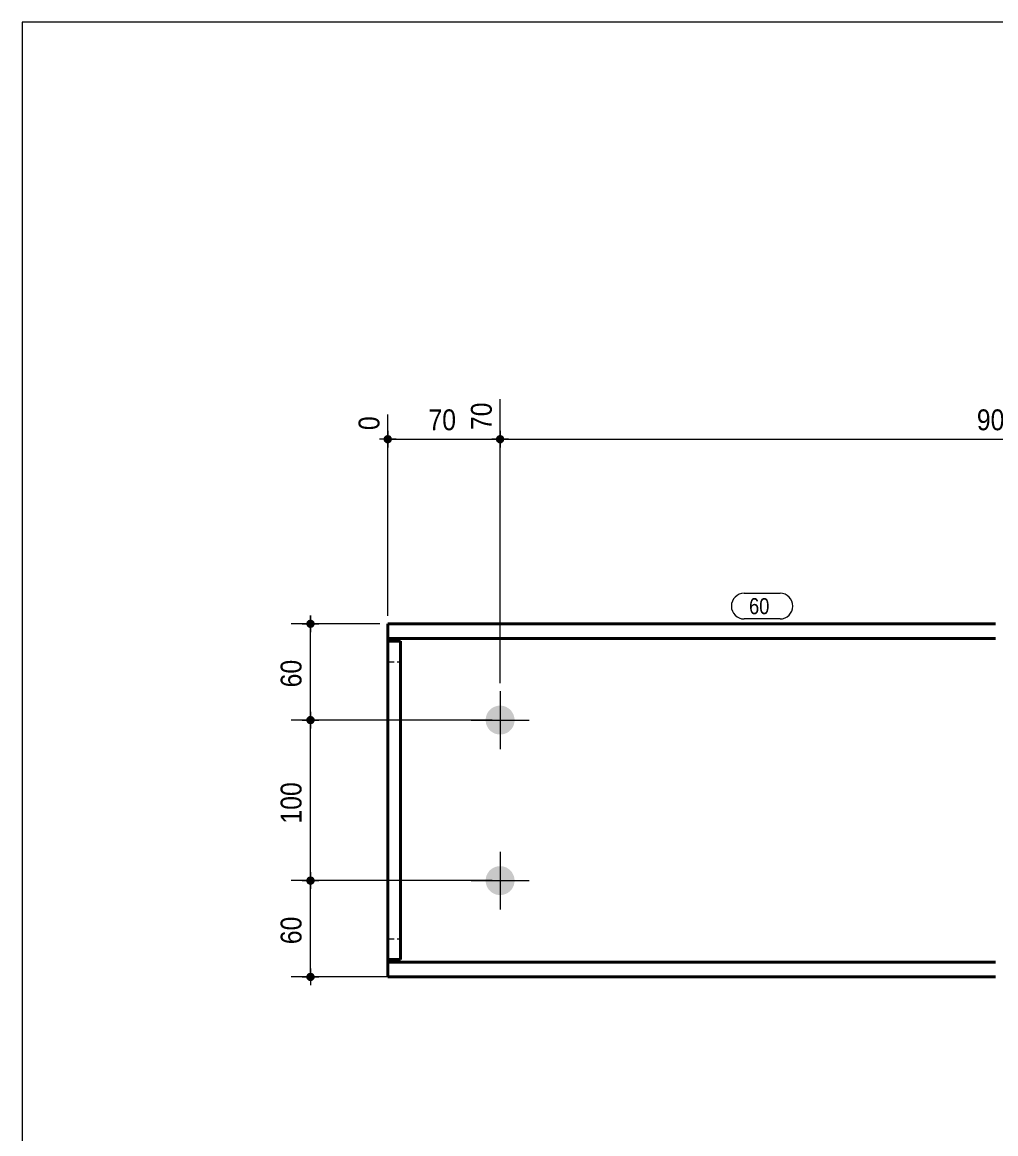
# Model space of a CAD drawing. Header units: millimetres. Extents: x 2 to 410, y 5 to 282.
# Drawn here: x 5 to 126.3, y 143.5 to 282 of the extents above; entities that cross this region are included whole.
import ezdxf

# ---------------------------------------------------------------- set-up
doc = ezdxf.new("R2010")
doc.units = ezdxf.units.MM
doc.linetypes.add('CACHE2', pattern=[1.190625, 0.79375, -0.396875])
for name, color, linetype, lineweight in [('Boulon', 7, 'Continuous', 0), ('Cache', 7, 'Continuous', 0), ('Cotation', 7, 'Continuous', 0), ('Feuille dessin', 5, 'Continuous', 0), ('Piece', 2, 'Continuous', 0), ('Repère pièce', 3, 'Continuous', 0)]:
    doc.layers.add(name, color=color, linetype=linetype, lineweight=lineweight)
doc.styles.add('ARIAL', font='ARIAL.TTF')
doc.styles.add('COMIC_SANS_MS', font='COMIC.TTF')

# ---------------------------------------------------------------- blocks, each defined once
blk = doc.blocks.new('*A3')
at = {"layer": 'Boulon'}
for points in [[(66.35, 195), (66.34, 194.96), (66.34, 194.91), (66.34, 194.87), (66.33, 194.82), (66.33, 194.78), (66.32, 194.74), (66.31, 194.69), (66.3, 194.65), (66.29, 194.61), (66.28, 194.56), (66.27, 194.52), (66.26, 194.48), (66.24, 194.44), (66.23, 194.4), (66.21, 194.36), (66.19, 194.32), (66.17, 194.27), (66.15, 194.24), (66.13, 194.2), (66.11, 194.16), (66.09, 194.12), (66.07, 194.08), (66.04, 194.04), (66.02, 194.01), (65.99, 193.97), (65.97, 193.94), (65.94, 193.9), (65.91, 193.87), (65.88, 193.84), (65.85, 193.8), (65.82, 193.77), (65.79, 193.74), (65.76, 193.71), (65.72, 193.68), (65.69, 193.65), (65.65, 193.63), (65.62, 193.6), (65.58, 193.57), (65.55, 193.55), (65.51, 193.52), (65.47, 193.5), (65.43, 193.48), (65.4, 193.46), (65.36, 193.44), (65.32, 193.42), (65.28, 193.4), (65.24, 193.38), (65.19, 193.37), (65.15, 193.35), (65.11, 193.34), (65.07, 193.32), (65.03, 193.31), (64.98, 193.3), (64.94, 193.29), (64.9, 193.28), (64.85, 193.27), (64.81, 193.26), (64.77, 193.26), (64.72, 193.25), (64.68, 193.25), (64.64, 193.25), (64.59, 193.25), (64.55, 193.24), (64.5, 193.25), (64.46, 193.25), (64.41, 193.25), (64.37, 193.25), (64.33, 193.26), (64.28, 193.26), (64.24, 193.27), (64.2, 193.28), (64.15, 193.29), (64.11, 193.3), (64.07, 193.31), (64.02, 193.32), (63.98, 193.34), (63.94, 193.35), (63.9, 193.37), (63.86, 193.38), (63.82, 193.4), (63.78, 193.42), (63.74, 193.44), (63.7, 193.46), (63.66, 193.48), (63.62, 193.5), (63.58, 193.52), (63.55, 193.55), (63.51, 193.57), (63.47, 193.6), (63.44, 193.63), (63.41, 193.65), (63.37, 193.68), (63.34, 193.71), (63.31, 193.74), (63.27, 193.77), (63.24, 193.8), (63.21, 193.84), (63.18, 193.87), (63.16, 193.9), (63.13, 193.94), (63.1, 193.97), (63.08, 194.01), (63.05, 194.04), (63.03, 194.08), (63, 194.12), (62.98, 194.16), (62.96, 194.2), (62.94, 194.24), (62.92, 194.27), (62.9, 194.32), (62.88, 194.36), (62.87, 194.4), (62.85, 194.44), (62.84, 194.48), (62.82, 194.52), (62.81, 194.56), (62.8, 194.61), (62.79, 194.65), (62.78, 194.69), (62.77, 194.74), (62.77, 194.78), (62.76, 194.82), (62.76, 194.87), (62.75, 194.91), (62.75, 194.96), (62.75, 195), (62.75, 195.04), (62.75, 195.09), (62.75, 195.13), (62.75, 195.18), (62.76, 195.22), (62.76, 195.26), (62.77, 195.31), (62.77, 195.35), (62.78, 195.4), (62.79, 195.44), (62.8, 195.48), (62.81, 195.52), (62.82, 195.57), (62.84, 195.61), (62.85, 195.65), (62.87, 195.69), (62.88, 195.73), (62.9, 195.77), (62.92, 195.81), (62.94, 195.85), (62.96, 195.89), (62.98, 195.93), (63, 195.97), (63.03, 196.01), (63.05, 196.04), (63.08, 196.08), (63.1, 196.12), (63.13, 196.15), (63.16, 196.19), (63.18, 196.22), (63.21, 196.25), (63.24, 196.29), (63.27, 196.32), (63.31, 196.35), (63.34, 196.38), (63.37, 196.41), (63.41, 196.44), (63.44, 196.46), (63.47, 196.49), (63.51, 196.52), (63.55, 196.54), (63.58, 196.57), (63.62, 196.59), (63.66, 196.61), (63.7, 196.63), (63.74, 196.65), (63.78, 196.67), (63.82, 196.69), (63.86, 196.71), (63.9, 196.72), (63.94, 196.74), (63.98, 196.75), (64.02, 196.77), (64.07, 196.78), (64.11, 196.79), (64.15, 196.8), (64.2, 196.81), (64.24, 196.82), (64.28, 196.83), (64.33, 196.83), (64.37, 196.84), (64.41, 196.84), (64.46, 196.84), (64.5, 196.84), (64.55, 196.84), (64.59, 196.84), (64.64, 196.84), (64.68, 196.84), (64.72, 196.84), (64.77, 196.83), (64.81, 196.83), (64.85, 196.82), (64.9, 196.81), (64.94, 196.8), (64.98, 196.79), (65.03, 196.78), (65.07, 196.77), (65.11, 196.75), (65.15, 196.74), (65.19, 196.72), (65.24, 196.71), (65.28, 196.69), (65.32, 196.67), (65.36, 196.65), (65.4, 196.63), (65.43, 196.61), (65.47, 196.59), (65.51, 196.57), (65.55, 196.54), (65.58, 196.52), (65.62, 196.49), (65.65, 196.46), (65.69, 196.44), (65.72, 196.41), (65.76, 196.38), (65.79, 196.35), (65.82, 196.32), (65.85, 196.29), (65.88, 196.25), (65.91, 196.22), (65.94, 196.19), (65.97, 196.15), (65.99, 196.12), (66.02, 196.08), (66.04, 196.04), (66.07, 196.01), (66.09, 195.97), (66.11, 195.93), (66.13, 195.89), (66.15, 195.85), (66.17, 195.81), (66.19, 195.77), (66.21, 195.73), (66.23, 195.69), (66.24, 195.65), (66.26, 195.61), (66.27, 195.57), (66.28, 195.52), (66.29, 195.48), (66.3, 195.44), (66.31, 195.4), (66.32, 195.35), (66.33, 195.31), (66.33, 195.26), (66.34, 195.22), (66.34, 195.18), (66.34, 195.13), (66.35, 195.09), (66.35, 195.04)], [(66.35, 175), (66.34, 174.96), (66.34, 174.91), (66.34, 174.87), (66.33, 174.82), (66.33, 174.78), (66.32, 174.74), (66.31, 174.69), (66.3, 174.65), (66.29, 174.61), (66.28, 174.56), (66.27, 174.52), (66.26, 174.48), (66.24, 174.44), (66.23, 174.4), (66.21, 174.36), (66.19, 174.32), (66.17, 174.27), (66.15, 174.24), (66.13, 174.2), (66.11, 174.16), (66.09, 174.12), (66.07, 174.08), (66.04, 174.04), (66.02, 174.01), (65.99, 173.97), (65.97, 173.94), (65.94, 173.9), (65.91, 173.87), (65.88, 173.84), (65.85, 173.8), (65.82, 173.77), (65.79, 173.74), (65.76, 173.71), (65.72, 173.68), (65.69, 173.65), (65.65, 173.63), (65.62, 173.6), (65.58, 173.57), (65.55, 173.55), (65.51, 173.52), (65.47, 173.5), (65.43, 173.48), (65.4, 173.46), (65.36, 173.44), (65.32, 173.42), (65.28, 173.4), (65.24, 173.38), (65.19, 173.37), (65.15, 173.35), (65.11, 173.34), (65.07, 173.32), (65.03, 173.31), (64.98, 173.3), (64.94, 173.29), (64.9, 173.28), (64.85, 173.27), (64.81, 173.26), (64.77, 173.26), (64.72, 173.25), (64.68, 173.25), (64.64, 173.25), (64.59, 173.25), (64.55, 173.24), (64.5, 173.25), (64.46, 173.25), (64.41, 173.25), (64.37, 173.25), (64.33, 173.26), (64.28, 173.26), (64.24, 173.27), (64.2, 173.28), (64.15, 173.29), (64.11, 173.3), (64.07, 173.31), (64.02, 173.32), (63.98, 173.34), (63.94, 173.35), (63.9, 173.37), (63.86, 173.38), (63.82, 173.4), (63.78, 173.42), (63.74, 173.44), (63.7, 173.46), (63.66, 173.48), (63.62, 173.5), (63.58, 173.52), (63.55, 173.55), (63.51, 173.57), (63.47, 173.6), (63.44, 173.63), (63.41, 173.65), (63.37, 173.68), (63.34, 173.71), (63.31, 173.74), (63.27, 173.77), (63.24, 173.8), (63.21, 173.84), (63.18, 173.87), (63.16, 173.9), (63.13, 173.94), (63.1, 173.97), (63.08, 174.01), (63.05, 174.04), (63.03, 174.08), (63, 174.12), (62.98, 174.16), (62.96, 174.2), (62.94, 174.24), (62.92, 174.27), (62.9, 174.32), (62.88, 174.36), (62.87, 174.4), (62.85, 174.44), (62.84, 174.48), (62.82, 174.52), (62.81, 174.56), (62.8, 174.61), (62.79, 174.65), (62.78, 174.69), (62.77, 174.74), (62.77, 174.78), (62.76, 174.82), (62.76, 174.87), (62.75, 174.91), (62.75, 174.96), (62.75, 175), (62.75, 175.04), (62.75, 175.09), (62.75, 175.13), (62.75, 175.18), (62.76, 175.22), (62.76, 175.26), (62.77, 175.31), (62.77, 175.35), (62.78, 175.4), (62.79, 175.44), (62.8, 175.48), (62.81, 175.52), (62.82, 175.57), (62.84, 175.61), (62.85, 175.65), (62.87, 175.69), (62.88, 175.73), (62.9, 175.77), (62.92, 175.81), (62.94, 175.85), (62.96, 175.89), (62.98, 175.93), (63, 175.97), (63.03, 176.01), (63.05, 176.04), (63.08, 176.08), (63.1, 176.12), (63.13, 176.15), (63.16, 176.19), (63.18, 176.22), (63.21, 176.25), (63.24, 176.29), (63.27, 176.32), (63.31, 176.35), (63.34, 176.38), (63.37, 176.41), (63.41, 176.44), (63.44, 176.46), (63.47, 176.49), (63.51, 176.52), (63.55, 176.54), (63.58, 176.57), (63.62, 176.59), (63.66, 176.61), (63.7, 176.63), (63.74, 176.65), (63.78, 176.67), (63.82, 176.69), (63.86, 176.71), (63.9, 176.72), (63.94, 176.74), (63.98, 176.75), (64.02, 176.77), (64.07, 176.78), (64.11, 176.79), (64.15, 176.8), (64.2, 176.81), (64.24, 176.82), (64.28, 176.83), (64.33, 176.83), (64.37, 176.84), (64.41, 176.84), (64.46, 176.84), (64.5, 176.84), (64.55, 176.84), (64.59, 176.84), (64.64, 176.84), (64.68, 176.84), (64.72, 176.84), (64.77, 176.83), (64.81, 176.83), (64.85, 176.82), (64.9, 176.81), (64.94, 176.8), (64.98, 176.79), (65.03, 176.78), (65.07, 176.77), (65.11, 176.75), (65.15, 176.74), (65.19, 176.72), (65.24, 176.71), (65.28, 176.69), (65.32, 176.67), (65.36, 176.65), (65.4, 176.63), (65.43, 176.61), (65.47, 176.59), (65.51, 176.57), (65.55, 176.54), (65.58, 176.52), (65.62, 176.49), (65.65, 176.46), (65.69, 176.44), (65.72, 176.41), (65.76, 176.38), (65.79, 176.35), (65.82, 176.32), (65.85, 176.29), (65.88, 176.25), (65.91, 176.22), (65.94, 176.19), (65.97, 176.15), (65.99, 176.12), (66.02, 176.08), (66.04, 176.04), (66.07, 176.01), (66.09, 175.97), (66.11, 175.93), (66.13, 175.89), (66.15, 175.85), (66.17, 175.81), (66.19, 175.77), (66.21, 175.73), (66.23, 175.69), (66.24, 175.65), (66.26, 175.61), (66.27, 175.57), (66.28, 175.52), (66.29, 175.48), (66.3, 175.44), (66.31, 175.4), (66.32, 175.35), (66.33, 175.31), (66.33, 175.26), (66.34, 175.22), (66.34, 175.18), (66.34, 175.13), (66.35, 175.09), (66.35, 175.04)]]:
    blk.add_hatch(color=256, dxfattribs=at).paths.add_polyline_path(points, flags=17)
at = {"layer": 'Boulon', "linetype": 'Continuous', "lineweight": 0}
for p, q in [((64.55, 198.64), (64.55, 191.44)), ((60.95, 195.04), (68.15, 195.04)), ((64.55, 178.64), (64.55, 171.44)), ((60.95, 175.04), (68.15, 175.04))]:
    blk.add_line(p, q, dxfattribs=at)
blk = doc.blocks.new('*A4')
at = {"layer": 'Boulon'}
for points in [[(66.35, 195), (66.34, 194.96), (66.34, 194.91), (66.34, 194.87), (66.33, 194.82), (66.33, 194.78), (66.32, 194.74), (66.31, 194.69), (66.3, 194.65), (66.29, 194.61), (66.28, 194.56), (66.27, 194.52), (66.26, 194.48), (66.24, 194.44), (66.23, 194.4), (66.21, 194.36), (66.19, 194.32), (66.17, 194.27), (66.15, 194.24), (66.13, 194.2), (66.11, 194.16), (66.09, 194.12), (66.07, 194.08), (66.04, 194.04), (66.02, 194.01), (65.99, 193.97), (65.97, 193.94), (65.94, 193.9), (65.91, 193.87), (65.88, 193.84), (65.85, 193.8), (65.82, 193.77), (65.79, 193.74), (65.76, 193.71), (65.72, 193.68), (65.69, 193.65), (65.65, 193.63), (65.62, 193.6), (65.58, 193.57), (65.55, 193.55), (65.51, 193.52), (65.47, 193.5), (65.43, 193.48), (65.4, 193.46), (65.36, 193.44), (65.32, 193.42), (65.28, 193.4), (65.24, 193.38), (65.19, 193.37), (65.15, 193.35), (65.11, 193.34), (65.07, 193.32), (65.03, 193.31), (64.98, 193.3), (64.94, 193.29), (64.9, 193.28), (64.85, 193.27), (64.81, 193.26), (64.77, 193.26), (64.72, 193.25), (64.68, 193.25), (64.64, 193.25), (64.59, 193.25), (64.55, 193.24), (64.5, 193.25), (64.46, 193.25), (64.41, 193.25), (64.37, 193.25), (64.33, 193.26), (64.28, 193.26), (64.24, 193.27), (64.2, 193.28), (64.15, 193.29), (64.11, 193.3), (64.07, 193.31), (64.02, 193.32), (63.98, 193.34), (63.94, 193.35), (63.9, 193.37), (63.86, 193.38), (63.82, 193.4), (63.78, 193.42), (63.74, 193.44), (63.7, 193.46), (63.66, 193.48), (63.62, 193.5), (63.58, 193.52), (63.55, 193.55), (63.51, 193.57), (63.47, 193.6), (63.44, 193.63), (63.41, 193.65), (63.37, 193.68), (63.34, 193.71), (63.31, 193.74), (63.27, 193.77), (63.24, 193.8), (63.21, 193.84), (63.18, 193.87), (63.16, 193.9), (63.13, 193.94), (63.1, 193.97), (63.08, 194.01), (63.05, 194.04), (63.03, 194.08), (63, 194.12), (62.98, 194.16), (62.96, 194.2), (62.94, 194.24), (62.92, 194.27), (62.9, 194.32), (62.88, 194.36), (62.87, 194.4), (62.85, 194.44), (62.84, 194.48), (62.82, 194.52), (62.81, 194.56), (62.8, 194.61), (62.79, 194.65), (62.78, 194.69), (62.77, 194.74), (62.77, 194.78), (62.76, 194.82), (62.76, 194.87), (62.75, 194.91), (62.75, 194.96), (62.75, 195), (62.75, 195.04), (62.75, 195.09), (62.75, 195.13), (62.75, 195.18), (62.76, 195.22), (62.76, 195.26), (62.77, 195.31), (62.77, 195.35), (62.78, 195.4), (62.79, 195.44), (62.8, 195.48), (62.81, 195.52), (62.82, 195.57), (62.84, 195.61), (62.85, 195.65), (62.87, 195.69), (62.88, 195.73), (62.9, 195.77), (62.92, 195.81), (62.94, 195.85), (62.96, 195.89), (62.98, 195.93), (63, 195.97), (63.03, 196.01), (63.05, 196.04), (63.08, 196.08), (63.1, 196.12), (63.13, 196.15), (63.16, 196.19), (63.18, 196.22), (63.21, 196.25), (63.24, 196.29), (63.27, 196.32), (63.31, 196.35), (63.34, 196.38), (63.37, 196.41), (63.41, 196.44), (63.44, 196.46), (63.47, 196.49), (63.51, 196.52), (63.55, 196.54), (63.58, 196.57), (63.62, 196.59), (63.66, 196.61), (63.7, 196.63), (63.74, 196.65), (63.78, 196.67), (63.82, 196.69), (63.86, 196.71), (63.9, 196.72), (63.94, 196.74), (63.98, 196.75), (64.02, 196.77), (64.07, 196.78), (64.11, 196.79), (64.15, 196.8), (64.2, 196.81), (64.24, 196.82), (64.28, 196.83), (64.33, 196.83), (64.37, 196.84), (64.41, 196.84), (64.46, 196.84), (64.5, 196.84), (64.55, 196.84), (64.59, 196.84), (64.64, 196.84), (64.68, 196.84), (64.72, 196.84), (64.77, 196.83), (64.81, 196.83), (64.85, 196.82), (64.9, 196.81), (64.94, 196.8), (64.98, 196.79), (65.03, 196.78), (65.07, 196.77), (65.11, 196.75), (65.15, 196.74), (65.19, 196.72), (65.24, 196.71), (65.28, 196.69), (65.32, 196.67), (65.36, 196.65), (65.4, 196.63), (65.43, 196.61), (65.47, 196.59), (65.51, 196.57), (65.55, 196.54), (65.58, 196.52), (65.62, 196.49), (65.65, 196.46), (65.69, 196.44), (65.72, 196.41), (65.76, 196.38), (65.79, 196.35), (65.82, 196.32), (65.85, 196.29), (65.88, 196.25), (65.91, 196.22), (65.94, 196.19), (65.97, 196.15), (65.99, 196.12), (66.02, 196.08), (66.04, 196.04), (66.07, 196.01), (66.09, 195.97), (66.11, 195.93), (66.13, 195.89), (66.15, 195.85), (66.17, 195.81), (66.19, 195.77), (66.21, 195.73), (66.23, 195.69), (66.24, 195.65), (66.26, 195.61), (66.27, 195.57), (66.28, 195.52), (66.29, 195.48), (66.3, 195.44), (66.31, 195.4), (66.32, 195.35), (66.33, 195.31), (66.33, 195.26), (66.34, 195.22), (66.34, 195.18), (66.34, 195.13), (66.35, 195.09), (66.35, 195.04)], [(66.35, 175), (66.34, 174.96), (66.34, 174.91), (66.34, 174.87), (66.33, 174.82), (66.33, 174.78), (66.32, 174.74), (66.31, 174.69), (66.3, 174.65), (66.29, 174.61), (66.28, 174.56), (66.27, 174.52), (66.26, 174.48), (66.24, 174.44), (66.23, 174.4), (66.21, 174.36), (66.19, 174.32), (66.17, 174.27), (66.15, 174.24), (66.13, 174.2), (66.11, 174.16), (66.09, 174.12), (66.07, 174.08), (66.04, 174.04), (66.02, 174.01), (65.99, 173.97), (65.97, 173.94), (65.94, 173.9), (65.91, 173.87), (65.88, 173.84), (65.85, 173.8), (65.82, 173.77), (65.79, 173.74), (65.76, 173.71), (65.72, 173.68), (65.69, 173.65), (65.65, 173.63), (65.62, 173.6), (65.58, 173.57), (65.55, 173.55), (65.51, 173.52), (65.47, 173.5), (65.43, 173.48), (65.4, 173.46), (65.36, 173.44), (65.32, 173.42), (65.28, 173.4), (65.24, 173.38), (65.19, 173.37), (65.15, 173.35), (65.11, 173.34), (65.07, 173.32), (65.03, 173.31), (64.98, 173.3), (64.94, 173.29), (64.9, 173.28), (64.85, 173.27), (64.81, 173.26), (64.77, 173.26), (64.72, 173.25), (64.68, 173.25), (64.64, 173.25), (64.59, 173.25), (64.55, 173.24), (64.5, 173.25), (64.46, 173.25), (64.41, 173.25), (64.37, 173.25), (64.33, 173.26), (64.28, 173.26), (64.24, 173.27), (64.2, 173.28), (64.15, 173.29), (64.11, 173.3), (64.07, 173.31), (64.02, 173.32), (63.98, 173.34), (63.94, 173.35), (63.9, 173.37), (63.86, 173.38), (63.82, 173.4), (63.78, 173.42), (63.74, 173.44), (63.7, 173.46), (63.66, 173.48), (63.62, 173.5), (63.58, 173.52), (63.55, 173.55), (63.51, 173.57), (63.47, 173.6), (63.44, 173.63), (63.41, 173.65), (63.37, 173.68), (63.34, 173.71), (63.31, 173.74), (63.27, 173.77), (63.24, 173.8), (63.21, 173.84), (63.18, 173.87), (63.16, 173.9), (63.13, 173.94), (63.1, 173.97), (63.08, 174.01), (63.05, 174.04), (63.03, 174.08), (63, 174.12), (62.98, 174.16), (62.96, 174.2), (62.94, 174.24), (62.92, 174.27), (62.9, 174.32), (62.88, 174.36), (62.87, 174.4), (62.85, 174.44), (62.84, 174.48), (62.82, 174.52), (62.81, 174.56), (62.8, 174.61), (62.79, 174.65), (62.78, 174.69), (62.77, 174.74), (62.77, 174.78), (62.76, 174.82), (62.76, 174.87), (62.75, 174.91), (62.75, 174.96), (62.75, 175), (62.75, 175.04), (62.75, 175.09), (62.75, 175.13), (62.75, 175.18), (62.76, 175.22), (62.76, 175.26), (62.77, 175.31), (62.77, 175.35), (62.78, 175.4), (62.79, 175.44), (62.8, 175.48), (62.81, 175.52), (62.82, 175.57), (62.84, 175.61), (62.85, 175.65), (62.87, 175.69), (62.88, 175.73), (62.9, 175.77), (62.92, 175.81), (62.94, 175.85), (62.96, 175.89), (62.98, 175.93), (63, 175.97), (63.03, 176.01), (63.05, 176.04), (63.08, 176.08), (63.1, 176.12), (63.13, 176.15), (63.16, 176.19), (63.18, 176.22), (63.21, 176.25), (63.24, 176.29), (63.27, 176.32), (63.31, 176.35), (63.34, 176.38), (63.37, 176.41), (63.41, 176.44), (63.44, 176.46), (63.47, 176.49), (63.51, 176.52), (63.55, 176.54), (63.58, 176.57), (63.62, 176.59), (63.66, 176.61), (63.7, 176.63), (63.74, 176.65), (63.78, 176.67), (63.82, 176.69), (63.86, 176.71), (63.9, 176.72), (63.94, 176.74), (63.98, 176.75), (64.02, 176.77), (64.07, 176.78), (64.11, 176.79), (64.15, 176.8), (64.2, 176.81), (64.24, 176.82), (64.28, 176.83), (64.33, 176.83), (64.37, 176.84), (64.41, 176.84), (64.46, 176.84), (64.5, 176.84), (64.55, 176.84), (64.59, 176.84), (64.64, 176.84), (64.68, 176.84), (64.72, 176.84), (64.77, 176.83), (64.81, 176.83), (64.85, 176.82), (64.9, 176.81), (64.94, 176.8), (64.98, 176.79), (65.03, 176.78), (65.07, 176.77), (65.11, 176.75), (65.15, 176.74), (65.19, 176.72), (65.24, 176.71), (65.28, 176.69), (65.32, 176.67), (65.36, 176.65), (65.4, 176.63), (65.43, 176.61), (65.47, 176.59), (65.51, 176.57), (65.55, 176.54), (65.58, 176.52), (65.62, 176.49), (65.65, 176.46), (65.69, 176.44), (65.72, 176.41), (65.76, 176.38), (65.79, 176.35), (65.82, 176.32), (65.85, 176.29), (65.88, 176.25), (65.91, 176.22), (65.94, 176.19), (65.97, 176.15), (65.99, 176.12), (66.02, 176.08), (66.04, 176.04), (66.07, 176.01), (66.09, 175.97), (66.11, 175.93), (66.13, 175.89), (66.15, 175.85), (66.17, 175.81), (66.19, 175.77), (66.21, 175.73), (66.23, 175.69), (66.24, 175.65), (66.26, 175.61), (66.27, 175.57), (66.28, 175.52), (66.29, 175.48), (66.3, 175.44), (66.31, 175.4), (66.32, 175.35), (66.33, 175.31), (66.33, 175.26), (66.34, 175.22), (66.34, 175.18), (66.34, 175.13), (66.35, 175.09), (66.35, 175.04)]]:
    blk.add_hatch(color=256, dxfattribs=at).paths.add_polyline_path(points, flags=17)
at = {"layer": 'Boulon', "linetype": 'Continuous', "lineweight": 0}
for p, q in [((64.55, 198.64), (64.55, 191.44)), ((60.95, 195.04), (68.15, 195.04)), ((64.55, 178.64), (64.55, 171.44)), ((60.95, 175.04), (68.15, 175.04))]:
    blk.add_line(p, q, dxfattribs=at)
blk = doc.blocks.new('*A6')
at = {"layer": 'Cache', "color": 7, "linetype": 'CACHE2', "lineweight": 20}
blk.add_line((50.546597, 204.88459), (50.546597, 165.204591), dxfattribs=at)
at = {"layer": 'Piece', "color": 2, "linetype": 'Continuous', "lineweight": 40}
for p, q in [((126.258846, 207.04459), (50.546597, 207.04459)), ((50.546597, 207.04459), (50.546597, 204.88459)), ((126.258846, 205.20459), (50.546597, 205.20459)), ((50.546597, 163.04459), (50.546597, 165.204591)), ((126.258846, 164.88459), (50.546597, 164.88459)), ((50.546597, 163.04459), (126.258846, 163.04459))]:
    blk.add_line(p, q, dxfattribs=at)
blk = doc.blocks.new('*A7')
at = {"layer": 'Cache', "color": 7, "linetype": 'CACHE2', "lineweight": 20}
for p, q in [((50.539466, 202.28459), (52.139466, 202.28459)), ((50.539466, 167.804591), (52.139466, 167.804591))]:
    blk.add_line(p, q, dxfattribs=at)
at = {"layer": 'Piece', "color": 2, "linetype": 'Continuous', "lineweight": 40}
for p, q in [((52.139466, 204.88459), (50.539466, 204.88459)), ((50.539466, 204.88459), (50.539466, 165.204591)), ((52.139466, 165.204591), (52.139466, 204.88459)), ((52.139466, 165.204591), (50.539466, 165.204591))]:
    blk.add_line(p, q, dxfattribs=at)
blk = doc.blocks.new('*A8')
at = {"layer": 'Cache', "color": 7, "linetype": 'CACHE2', "lineweight": 20}
for p, q in [((52.139466, 204.88459), (50.539466, 204.88459)), ((50.539466, 204.88459), (50.539466, 165.204591)), ((52.139466, 165.204591), (52.139466, 204.88459)), ((50.539466, 202.28459), (52.139466, 202.28459)), ((50.539466, 167.804591), (52.139466, 167.804591)), ((50.539466, 165.204591), (52.139466, 165.204591))]:
    blk.add_line(p, q, dxfattribs=at)
blk = doc.blocks.new('*A17')
at = {"layer": 'Feuille dessin', "linetype": 'Continuous', "lineweight": 0}
for p, q in [((405, 282), (5, 282)), ((5, 282), (5, 5))]:
    blk.add_line(p, q, dxfattribs=at)
blk = doc.blocks.new('*A28')
at = {"layer": 'Cotation'}
for points in [[(40.89, 174.53), (40.87, 174.53), (40.84, 174.53), (40.82, 174.53), (40.79, 174.54), (40.77, 174.55), (40.74, 174.55), (40.72, 174.56), (40.7, 174.57), (40.67, 174.59), (40.65, 174.6), (40.63, 174.61), (40.61, 174.63), (40.59, 174.64), (40.57, 174.66), (40.55, 174.68), (40.53, 174.7), (40.52, 174.71), (40.5, 174.73), (40.49, 174.76), (40.47, 174.78), (40.46, 174.8), (40.45, 174.82), (40.44, 174.85), (40.43, 174.87), (40.42, 174.89), (40.41, 174.92), (40.41, 174.94), (40.4, 174.97), (40.4, 174.99), (40.4, 175.02), (40.4, 175.04), (40.4, 175.07), (40.4, 175.1), (40.4, 175.12), (40.41, 175.15), (40.41, 175.17), (40.42, 175.2), (40.43, 175.22), (40.44, 175.24), (40.45, 175.27), (40.46, 175.29), (40.47, 175.31), (40.49, 175.33), (40.5, 175.35), (40.52, 175.37), (40.53, 175.39), (40.55, 175.41), (40.57, 175.43), (40.59, 175.45), (40.61, 175.46), (40.63, 175.48), (40.65, 175.49), (40.67, 175.5), (40.7, 175.51), (40.72, 175.53), (40.74, 175.53), (40.77, 175.54), (40.79, 175.55), (40.82, 175.55), (40.84, 175.56), (40.87, 175.56), (40.89, 175.56), (40.92, 175.56), (40.94, 175.56), (40.97, 175.56), (40.99, 175.56), (41.02, 175.55), (41.04, 175.55), (41.07, 175.54), (41.09, 175.53), (41.12, 175.53), (41.14, 175.51), (41.16, 175.5), (41.18, 175.49), (41.21, 175.48), (41.23, 175.46), (41.25, 175.45), (41.27, 175.43), (41.29, 175.41), (41.3, 175.39), (41.32, 175.37), (41.34, 175.35), (41.35, 175.33), (41.36, 175.31), (41.38, 175.29), (41.39, 175.27), (41.4, 175.24), (41.41, 175.22), (41.42, 175.2), (41.42, 175.17), (41.43, 175.15), (41.43, 175.12), (41.44, 175.1), (41.44, 175.07), (41.44, 175.04), (41.44, 175.02), (41.44, 174.99), (41.43, 174.97), (41.43, 174.94), (41.42, 174.92), (41.42, 174.89), (41.41, 174.87), (41.4, 174.85), (41.39, 174.82), (41.38, 174.8), (41.36, 174.78), (41.35, 174.76), (41.34, 174.73), (41.32, 174.71), (41.3, 174.7), (41.29, 174.68), (41.27, 174.66), (41.25, 174.64), (41.23, 174.63), (41.21, 174.61), (41.18, 174.6), (41.16, 174.59), (41.14, 174.57), (41.12, 174.56), (41.09, 174.55), (41.07, 174.55), (41.04, 174.54), (41.02, 174.53), (40.99, 174.53), (40.97, 174.53), (40.94, 174.53), (40.92, 174.52)], [(40.89, 162.53), (40.87, 162.53), (40.84, 162.53), (40.82, 162.53), (40.79, 162.54), (40.77, 162.55), (40.74, 162.55), (40.72, 162.56), (40.7, 162.57), (40.67, 162.59), (40.65, 162.6), (40.63, 162.61), (40.61, 162.63), (40.59, 162.64), (40.57, 162.66), (40.55, 162.68), (40.53, 162.7), (40.52, 162.71), (40.5, 162.73), (40.49, 162.76), (40.47, 162.78), (40.46, 162.8), (40.45, 162.82), (40.44, 162.85), (40.43, 162.87), (40.42, 162.89), (40.41, 162.92), (40.41, 162.94), (40.4, 162.97), (40.4, 162.99), (40.4, 163.02), (40.4, 163.04), (40.4, 163.07), (40.4, 163.1), (40.4, 163.12), (40.41, 163.15), (40.41, 163.17), (40.42, 163.2), (40.43, 163.22), (40.44, 163.24), (40.45, 163.27), (40.46, 163.29), (40.47, 163.31), (40.49, 163.33), (40.5, 163.35), (40.52, 163.37), (40.53, 163.39), (40.55, 163.41), (40.57, 163.43), (40.59, 163.45), (40.61, 163.46), (40.63, 163.48), (40.65, 163.49), (40.67, 163.5), (40.7, 163.51), (40.72, 163.53), (40.74, 163.53), (40.77, 163.54), (40.79, 163.55), (40.82, 163.55), (40.84, 163.56), (40.87, 163.56), (40.89, 163.56), (40.92, 163.56), (40.94, 163.56), (40.97, 163.56), (40.99, 163.56), (41.02, 163.55), (41.04, 163.55), (41.07, 163.54), (41.09, 163.53), (41.12, 163.53), (41.14, 163.51), (41.16, 163.5), (41.18, 163.49), (41.21, 163.48), (41.23, 163.46), (41.25, 163.45), (41.27, 163.43), (41.29, 163.41), (41.3, 163.39), (41.32, 163.37), (41.34, 163.35), (41.35, 163.33), (41.36, 163.31), (41.38, 163.29), (41.39, 163.27), (41.4, 163.24), (41.41, 163.22), (41.42, 163.2), (41.42, 163.17), (41.43, 163.15), (41.43, 163.12), (41.44, 163.1), (41.44, 163.07), (41.44, 163.04), (41.44, 163.02), (41.44, 162.99), (41.43, 162.97), (41.43, 162.94), (41.42, 162.92), (41.42, 162.89), (41.41, 162.87), (41.4, 162.85), (41.39, 162.82), (41.38, 162.8), (41.36, 162.78), (41.35, 162.76), (41.34, 162.73), (41.32, 162.71), (41.3, 162.7), (41.29, 162.68), (41.27, 162.66), (41.25, 162.64), (41.23, 162.63), (41.21, 162.61), (41.18, 162.6), (41.16, 162.59), (41.14, 162.57), (41.12, 162.56), (41.09, 162.55), (41.07, 162.55), (41.04, 162.54), (41.02, 162.53), (40.99, 162.53), (40.97, 162.53), (40.94, 162.53), (40.92, 162.52)]]:
    blk.add_hatch(color=256, dxfattribs=at).paths.add_polyline_path(points, flags=17)
at = {"layer": 'Cotation', "linetype": 'Continuous', "lineweight": 0}
for p, q in [((40.92, 176.08), (40.92, 174)), ((40.92, 175.04), (40.92, 176.08)), ((63.55, 175.04), (38.5, 175.04)), ((39.88, 175.04), (41.96, 175.04)), ((40.92, 163.04), (40.92, 175.04)), ((40.92, 164.08), (40.92, 162)), ((56.03, 163.04), (38.5, 163.04)), ((39.88, 163.04), (41.96, 163.04)), ((40.92, 163.04), (40.92, 162))]:
    blk.add_line(p, q, dxfattribs=at)
at = {"layer": 'Cotation'}
for p in [(40.92, 175.04), (40.92, 163.04)]:
    blk.add_point(p, dxfattribs=at)
at = {"layer": 'Cotation', "style": 'ARIAL', "width": 0.85}
blk.add_text('60', height=2.6, rotation=90.0002, dxfattribs=at).set_placement((39.8, 167.12))
blk = doc.blocks.new('*A29')
at = {"layer": 'Cotation'}
for points in [[(40.89, 194.53), (40.87, 194.53), (40.84, 194.53), (40.82, 194.53), (40.79, 194.54), (40.77, 194.55), (40.74, 194.55), (40.72, 194.56), (40.7, 194.57), (40.67, 194.59), (40.65, 194.6), (40.63, 194.61), (40.61, 194.63), (40.59, 194.64), (40.57, 194.66), (40.55, 194.68), (40.53, 194.7), (40.52, 194.71), (40.5, 194.73), (40.49, 194.76), (40.47, 194.78), (40.46, 194.8), (40.45, 194.82), (40.44, 194.85), (40.43, 194.87), (40.42, 194.89), (40.41, 194.92), (40.41, 194.94), (40.4, 194.97), (40.4, 194.99), (40.4, 195.02), (40.4, 195.04), (40.4, 195.07), (40.4, 195.1), (40.4, 195.12), (40.41, 195.15), (40.41, 195.17), (40.42, 195.2), (40.43, 195.22), (40.44, 195.24), (40.45, 195.27), (40.46, 195.29), (40.47, 195.31), (40.49, 195.33), (40.5, 195.35), (40.52, 195.37), (40.53, 195.39), (40.55, 195.41), (40.57, 195.43), (40.59, 195.45), (40.61, 195.46), (40.63, 195.48), (40.65, 195.49), (40.67, 195.5), (40.7, 195.51), (40.72, 195.53), (40.74, 195.53), (40.77, 195.54), (40.79, 195.55), (40.82, 195.55), (40.84, 195.56), (40.87, 195.56), (40.89, 195.56), (40.92, 195.56), (40.94, 195.56), (40.97, 195.56), (40.99, 195.56), (41.02, 195.55), (41.04, 195.55), (41.07, 195.54), (41.09, 195.53), (41.12, 195.53), (41.14, 195.51), (41.16, 195.5), (41.18, 195.49), (41.21, 195.48), (41.23, 195.46), (41.25, 195.45), (41.27, 195.43), (41.29, 195.41), (41.3, 195.39), (41.32, 195.37), (41.34, 195.35), (41.35, 195.33), (41.36, 195.31), (41.38, 195.29), (41.39, 195.27), (41.4, 195.24), (41.41, 195.22), (41.42, 195.2), (41.42, 195.17), (41.43, 195.15), (41.43, 195.12), (41.44, 195.1), (41.44, 195.07), (41.44, 195.04), (41.44, 195.02), (41.44, 194.99), (41.43, 194.97), (41.43, 194.94), (41.42, 194.92), (41.42, 194.89), (41.41, 194.87), (41.4, 194.85), (41.39, 194.82), (41.38, 194.8), (41.36, 194.78), (41.35, 194.76), (41.34, 194.73), (41.32, 194.71), (41.3, 194.7), (41.29, 194.68), (41.27, 194.66), (41.25, 194.64), (41.23, 194.63), (41.21, 194.61), (41.18, 194.6), (41.16, 194.59), (41.14, 194.57), (41.12, 194.56), (41.09, 194.55), (41.07, 194.55), (41.04, 194.54), (41.02, 194.53), (40.99, 194.53), (40.97, 194.53), (40.94, 194.53), (40.92, 194.52)], [(40.89, 174.53), (40.87, 174.53), (40.84, 174.53), (40.82, 174.53), (40.79, 174.54), (40.77, 174.55), (40.74, 174.55), (40.72, 174.56), (40.7, 174.57), (40.67, 174.59), (40.65, 174.6), (40.63, 174.61), (40.61, 174.63), (40.59, 174.64), (40.57, 174.66), (40.55, 174.68), (40.53, 174.7), (40.52, 174.71), (40.5, 174.73), (40.49, 174.76), (40.47, 174.78), (40.46, 174.8), (40.45, 174.82), (40.44, 174.85), (40.43, 174.87), (40.42, 174.89), (40.41, 174.92), (40.41, 174.94), (40.4, 174.97), (40.4, 174.99), (40.4, 175.02), (40.4, 175.04), (40.4, 175.07), (40.4, 175.1), (40.4, 175.12), (40.41, 175.15), (40.41, 175.17), (40.42, 175.2), (40.43, 175.22), (40.44, 175.24), (40.45, 175.27), (40.46, 175.29), (40.47, 175.31), (40.49, 175.33), (40.5, 175.35), (40.52, 175.37), (40.53, 175.39), (40.55, 175.41), (40.57, 175.43), (40.59, 175.45), (40.61, 175.46), (40.63, 175.48), (40.65, 175.49), (40.67, 175.5), (40.7, 175.51), (40.72, 175.53), (40.74, 175.53), (40.77, 175.54), (40.79, 175.55), (40.82, 175.55), (40.84, 175.56), (40.87, 175.56), (40.89, 175.56), (40.92, 175.56), (40.94, 175.56), (40.97, 175.56), (40.99, 175.56), (41.02, 175.55), (41.04, 175.55), (41.07, 175.54), (41.09, 175.53), (41.12, 175.53), (41.14, 175.51), (41.16, 175.5), (41.18, 175.49), (41.21, 175.48), (41.23, 175.46), (41.25, 175.45), (41.27, 175.43), (41.29, 175.41), (41.3, 175.39), (41.32, 175.37), (41.34, 175.35), (41.35, 175.33), (41.36, 175.31), (41.38, 175.29), (41.39, 175.27), (41.4, 175.24), (41.41, 175.22), (41.42, 175.2), (41.42, 175.17), (41.43, 175.15), (41.43, 175.12), (41.44, 175.1), (41.44, 175.07), (41.44, 175.04), (41.44, 175.02), (41.44, 174.99), (41.43, 174.97), (41.43, 174.94), (41.42, 174.92), (41.42, 174.89), (41.41, 174.87), (41.4, 174.85), (41.39, 174.82), (41.38, 174.8), (41.36, 174.78), (41.35, 174.76), (41.34, 174.73), (41.32, 174.71), (41.3, 174.7), (41.29, 174.68), (41.27, 174.66), (41.25, 174.64), (41.23, 174.63), (41.21, 174.61), (41.18, 174.6), (41.16, 174.59), (41.14, 174.57), (41.12, 174.56), (41.09, 174.55), (41.07, 174.55), (41.04, 174.54), (41.02, 174.53), (40.99, 174.53), (40.97, 174.53), (40.94, 174.53), (40.92, 174.52)]]:
    blk.add_hatch(color=256, dxfattribs=at).paths.add_polyline_path(points, flags=17)
at = {"layer": 'Cotation', "linetype": 'Continuous', "lineweight": 0}
for p, q in [((40.92, 196.08), (40.92, 194)), ((40.92, 195.04), (40.92, 196.08)), ((63.55, 195.04), (38.5, 195.04)), ((39.88, 195.04), (41.96, 195.04)), ((40.92, 175.04), (40.92, 195.04)), ((40.92, 176.08), (40.92, 174)), ((63.55, 175.04), (38.5, 175.04)), ((39.88, 175.04), (41.96, 175.04)), ((40.92, 175.04), (40.92, 174))]:
    blk.add_line(p, q, dxfattribs=at)
at = {"layer": 'Cotation'}
for p in [(40.92, 195.04), (40.92, 175.04)]:
    blk.add_point(p, dxfattribs=at)
at = {"layer": 'Cotation', "style": 'ARIAL', "width": 0.85}
blk.add_text('100', height=2.6, rotation=90.0002, dxfattribs=at).set_placement((39.8, 182.15))
blk = doc.blocks.new('*A30')
at = {"layer": 'Cotation'}
for points in [[(40.89, 206.53), (40.87, 206.53), (40.84, 206.53), (40.82, 206.53), (40.79, 206.54), (40.77, 206.55), (40.74, 206.55), (40.72, 206.56), (40.7, 206.57), (40.67, 206.59), (40.65, 206.6), (40.63, 206.61), (40.61, 206.63), (40.59, 206.64), (40.57, 206.66), (40.55, 206.68), (40.53, 206.7), (40.52, 206.71), (40.5, 206.73), (40.49, 206.76), (40.47, 206.78), (40.46, 206.8), (40.45, 206.82), (40.44, 206.85), (40.43, 206.87), (40.42, 206.89), (40.41, 206.92), (40.41, 206.94), (40.4, 206.97), (40.4, 206.99), (40.4, 207.02), (40.4, 207.04), (40.4, 207.07), (40.4, 207.1), (40.4, 207.12), (40.41, 207.15), (40.41, 207.17), (40.42, 207.2), (40.43, 207.22), (40.44, 207.24), (40.45, 207.27), (40.46, 207.29), (40.47, 207.31), (40.49, 207.33), (40.5, 207.35), (40.52, 207.37), (40.53, 207.39), (40.55, 207.41), (40.57, 207.43), (40.59, 207.45), (40.61, 207.46), (40.63, 207.48), (40.65, 207.49), (40.67, 207.5), (40.7, 207.51), (40.72, 207.53), (40.74, 207.53), (40.77, 207.54), (40.79, 207.55), (40.82, 207.55), (40.84, 207.56), (40.87, 207.56), (40.89, 207.56), (40.92, 207.56), (40.94, 207.56), (40.97, 207.56), (40.99, 207.56), (41.02, 207.55), (41.04, 207.55), (41.07, 207.54), (41.09, 207.53), (41.12, 207.53), (41.14, 207.51), (41.16, 207.5), (41.18, 207.49), (41.21, 207.48), (41.23, 207.46), (41.25, 207.45), (41.27, 207.43), (41.29, 207.41), (41.3, 207.39), (41.32, 207.37), (41.34, 207.35), (41.35, 207.33), (41.36, 207.31), (41.38, 207.29), (41.39, 207.27), (41.4, 207.24), (41.41, 207.22), (41.42, 207.2), (41.42, 207.17), (41.43, 207.15), (41.43, 207.12), (41.44, 207.1), (41.44, 207.07), (41.44, 207.04), (41.44, 207.02), (41.44, 206.99), (41.43, 206.97), (41.43, 206.94), (41.42, 206.92), (41.42, 206.89), (41.41, 206.87), (41.4, 206.85), (41.39, 206.82), (41.38, 206.8), (41.36, 206.78), (41.35, 206.76), (41.34, 206.73), (41.32, 206.71), (41.3, 206.7), (41.29, 206.68), (41.27, 206.66), (41.25, 206.64), (41.23, 206.63), (41.21, 206.61), (41.18, 206.6), (41.16, 206.59), (41.14, 206.57), (41.12, 206.56), (41.09, 206.55), (41.07, 206.55), (41.04, 206.54), (41.02, 206.53), (40.99, 206.53), (40.97, 206.53), (40.94, 206.53), (40.92, 206.52)], [(40.89, 194.53), (40.87, 194.53), (40.84, 194.53), (40.82, 194.53), (40.79, 194.54), (40.77, 194.55), (40.74, 194.55), (40.72, 194.56), (40.7, 194.57), (40.67, 194.59), (40.65, 194.6), (40.63, 194.61), (40.61, 194.63), (40.59, 194.64), (40.57, 194.66), (40.55, 194.68), (40.53, 194.7), (40.52, 194.71), (40.5, 194.73), (40.49, 194.76), (40.47, 194.78), (40.46, 194.8), (40.45, 194.82), (40.44, 194.85), (40.43, 194.87), (40.42, 194.89), (40.41, 194.92), (40.41, 194.94), (40.4, 194.97), (40.4, 194.99), (40.4, 195.02), (40.4, 195.04), (40.4, 195.07), (40.4, 195.1), (40.4, 195.12), (40.41, 195.15), (40.41, 195.17), (40.42, 195.2), (40.43, 195.22), (40.44, 195.24), (40.45, 195.27), (40.46, 195.29), (40.47, 195.31), (40.49, 195.33), (40.5, 195.35), (40.52, 195.37), (40.53, 195.39), (40.55, 195.41), (40.57, 195.43), (40.59, 195.45), (40.61, 195.46), (40.63, 195.48), (40.65, 195.49), (40.67, 195.5), (40.7, 195.51), (40.72, 195.53), (40.74, 195.53), (40.77, 195.54), (40.79, 195.55), (40.82, 195.55), (40.84, 195.56), (40.87, 195.56), (40.89, 195.56), (40.92, 195.56), (40.94, 195.56), (40.97, 195.56), (40.99, 195.56), (41.02, 195.55), (41.04, 195.55), (41.07, 195.54), (41.09, 195.53), (41.12, 195.53), (41.14, 195.51), (41.16, 195.5), (41.18, 195.49), (41.21, 195.48), (41.23, 195.46), (41.25, 195.45), (41.27, 195.43), (41.29, 195.41), (41.3, 195.39), (41.32, 195.37), (41.34, 195.35), (41.35, 195.33), (41.36, 195.31), (41.38, 195.29), (41.39, 195.27), (41.4, 195.24), (41.41, 195.22), (41.42, 195.2), (41.42, 195.17), (41.43, 195.15), (41.43, 195.12), (41.44, 195.1), (41.44, 195.07), (41.44, 195.04), (41.44, 195.02), (41.44, 194.99), (41.43, 194.97), (41.43, 194.94), (41.42, 194.92), (41.42, 194.89), (41.41, 194.87), (41.4, 194.85), (41.39, 194.82), (41.38, 194.8), (41.36, 194.78), (41.35, 194.76), (41.34, 194.73), (41.32, 194.71), (41.3, 194.7), (41.29, 194.68), (41.27, 194.66), (41.25, 194.64), (41.23, 194.63), (41.21, 194.61), (41.18, 194.6), (41.16, 194.59), (41.14, 194.57), (41.12, 194.56), (41.09, 194.55), (41.07, 194.55), (41.04, 194.54), (41.02, 194.53), (40.99, 194.53), (40.97, 194.53), (40.94, 194.53), (40.92, 194.52)]]:
    blk.add_hatch(color=256, dxfattribs=at).paths.add_polyline_path(points, flags=17)
at = {"layer": 'Cotation', "linetype": 'Continuous', "lineweight": 0}
for p, q in [((40.92, 208.08), (40.92, 206)), ((40.92, 207.04), (40.92, 208.08)), ((49.55, 207.04), (38.5, 207.04)), ((39.88, 207.04), (41.96, 207.04)), ((40.92, 195.04), (40.92, 207.04)), ((40.92, 196.08), (40.92, 194)), ((63.55, 195.04), (38.5, 195.04)), ((39.88, 195.04), (41.96, 195.04)), ((40.92, 195.04), (40.92, 194))]:
    blk.add_line(p, q, dxfattribs=at)
at = {"layer": 'Cotation'}
for p in [(40.92, 207.04), (40.92, 195.04)]:
    blk.add_point(p, dxfattribs=at)
at = {"layer": 'Cotation', "style": 'ARIAL', "width": 0.85}
blk.add_text('60', height=2.6, rotation=90.0002, dxfattribs=at).set_placement((39.8, 199.12))
blk = doc.blocks.new('*A31')
at = {"layer": 'Cotation'}
for points in [[(50.52, 229.53), (50.5, 229.53), (50.47, 229.53), (50.45, 229.53), (50.42, 229.54), (50.4, 229.55), (50.37, 229.55), (50.35, 229.56), (50.32, 229.57), (50.3, 229.59), (50.28, 229.6), (50.26, 229.61), (50.24, 229.63), (50.22, 229.64), (50.2, 229.66), (50.18, 229.68), (50.16, 229.7), (50.14, 229.71), (50.13, 229.73), (50.11, 229.76), (50.1, 229.78), (50.09, 229.8), (50.08, 229.82), (50.07, 229.85), (50.06, 229.87), (50.05, 229.89), (50.04, 229.92), (50.04, 229.94), (50.03, 229.97), (50.03, 229.99), (50.03, 230.02), (50.03, 230.04), (50.03, 230.07), (50.03, 230.1), (50.03, 230.12), (50.04, 230.15), (50.04, 230.17), (50.05, 230.2), (50.06, 230.22), (50.07, 230.24), (50.08, 230.27), (50.09, 230.29), (50.1, 230.31), (50.11, 230.33), (50.13, 230.35), (50.14, 230.37), (50.16, 230.39), (50.18, 230.41), (50.2, 230.43), (50.22, 230.45), (50.24, 230.46), (50.26, 230.48), (50.28, 230.49), (50.3, 230.5), (50.32, 230.51), (50.35, 230.53), (50.37, 230.53), (50.4, 230.54), (50.42, 230.55), (50.45, 230.55), (50.47, 230.56), (50.5, 230.56), (50.52, 230.56), (50.55, 230.56), (50.57, 230.56), (50.6, 230.56), (50.62, 230.56), (50.65, 230.55), (50.67, 230.55), (50.7, 230.54), (50.72, 230.53), (50.75, 230.53), (50.77, 230.51), (50.79, 230.5), (50.81, 230.49), (50.84, 230.48), (50.86, 230.46), (50.88, 230.45), (50.9, 230.43), (50.91, 230.41), (50.93, 230.39), (50.95, 230.37), (50.96, 230.35), (50.98, 230.33), (50.99, 230.31), (51.01, 230.29), (51.02, 230.27), (51.03, 230.24), (51.04, 230.22), (51.04, 230.2), (51.05, 230.17), (51.06, 230.15), (51.06, 230.12), (51.06, 230.1), (51.07, 230.07), (51.07, 230.04), (51.07, 230.02), (51.06, 229.99), (51.06, 229.97), (51.06, 229.94), (51.05, 229.92), (51.04, 229.89), (51.04, 229.87), (51.03, 229.85), (51.02, 229.82), (51.01, 229.8), (50.99, 229.78), (50.98, 229.76), (50.96, 229.73), (50.95, 229.71), (50.93, 229.7), (50.91, 229.68), (50.9, 229.66), (50.88, 229.64), (50.86, 229.63), (50.84, 229.61), (50.81, 229.6), (50.79, 229.59), (50.77, 229.57), (50.75, 229.56), (50.72, 229.55), (50.7, 229.55), (50.67, 229.54), (50.65, 229.53), (50.62, 229.53), (50.6, 229.53), (50.57, 229.53), (50.55, 229.52)], [(64.52, 229.53), (64.5, 229.53), (64.47, 229.53), (64.45, 229.53), (64.42, 229.54), (64.4, 229.55), (64.37, 229.55), (64.35, 229.56), (64.32, 229.57), (64.3, 229.59), (64.28, 229.6), (64.26, 229.61), (64.24, 229.63), (64.22, 229.64), (64.2, 229.66), (64.18, 229.68), (64.16, 229.7), (64.14, 229.71), (64.13, 229.73), (64.11, 229.76), (64.1, 229.78), (64.09, 229.8), (64.08, 229.82), (64.07, 229.85), (64.06, 229.87), (64.05, 229.89), (64.04, 229.92), (64.04, 229.94), (64.03, 229.97), (64.03, 229.99), (64.03, 230.02), (64.03, 230.04), (64.03, 230.07), (64.03, 230.1), (64.03, 230.12), (64.04, 230.15), (64.04, 230.17), (64.05, 230.2), (64.06, 230.22), (64.07, 230.24), (64.08, 230.27), (64.09, 230.29), (64.1, 230.31), (64.11, 230.33), (64.13, 230.35), (64.14, 230.37), (64.16, 230.39), (64.18, 230.41), (64.2, 230.43), (64.22, 230.45), (64.24, 230.46), (64.26, 230.48), (64.28, 230.49), (64.3, 230.5), (64.32, 230.51), (64.35, 230.53), (64.37, 230.53), (64.4, 230.54), (64.42, 230.55), (64.45, 230.55), (64.47, 230.56), (64.5, 230.56), (64.52, 230.56), (64.55, 230.56), (64.57, 230.56), (64.6, 230.56), (64.62, 230.56), (64.65, 230.55), (64.67, 230.55), (64.7, 230.54), (64.72, 230.53), (64.75, 230.53), (64.77, 230.51), (64.79, 230.5), (64.81, 230.49), (64.84, 230.48), (64.86, 230.46), (64.88, 230.45), (64.9, 230.43), (64.91, 230.41), (64.93, 230.39), (64.95, 230.37), (64.96, 230.35), (64.98, 230.33), (64.99, 230.31), (65.01, 230.29), (65.02, 230.27), (65.03, 230.24), (65.04, 230.22), (65.04, 230.2), (65.05, 230.17), (65.06, 230.15), (65.06, 230.12), (65.06, 230.1), (65.07, 230.07), (65.07, 230.04), (65.07, 230.02), (65.06, 229.99), (65.06, 229.97), (65.06, 229.94), (65.05, 229.92), (65.04, 229.89), (65.04, 229.87), (65.03, 229.85), (65.02, 229.82), (65.01, 229.8), (64.99, 229.78), (64.98, 229.76), (64.96, 229.73), (64.95, 229.71), (64.93, 229.7), (64.91, 229.68), (64.9, 229.66), (64.88, 229.64), (64.86, 229.63), (64.84, 229.61), (64.81, 229.6), (64.79, 229.59), (64.77, 229.57), (64.75, 229.56), (64.72, 229.55), (64.7, 229.55), (64.67, 229.54), (64.65, 229.53), (64.62, 229.53), (64.6, 229.53), (64.57, 229.53), (64.55, 229.52)]]:
    blk.add_hatch(color=256, dxfattribs=at).paths.add_polyline_path(points, flags=17)
at = {"layer": 'Cotation', "linetype": 'Continuous', "lineweight": 0}
for p, q in [((64.55, 199.64), (64.55, 235.04)), ((50.55, 208.04), (50.55, 233.11)), ((51.59, 230.04), (49.51, 230.04)), ((50.55, 230.04), (49.51, 230.04)), ((50.55, 231.08), (50.55, 229)), ((50.55, 230.04), (64.55, 230.04)), ((65.59, 230.04), (63.51, 230.04)), ((64.55, 231.08), (64.55, 229)), ((64.55, 230.04), (65.59, 230.04))]:
    blk.add_line(p, q, dxfattribs=at)
at = {"layer": 'Cotation'}
for p in [(50.55, 230.04), (64.55, 230.04)]:
    blk.add_point(p, dxfattribs=at)
at = {"layer": 'Cotation', "style": 'ARIAL', "width": 0.85}
for s, p in [('70', (63.51, 231.18)), ('0', (49.51, 231.18))]:
    blk.add_text(s, height=2.6, rotation=90.0002, dxfattribs=at).set_placement(p)
blk.add_text('70', height=2.6, dxfattribs=at).set_placement((55.62, 231.16))
blk = doc.blocks.new('*A32')
at = {"layer": 'Cotation'}
for points in [[(64.52, 229.53), (64.5, 229.53), (64.47, 229.53), (64.45, 229.53), (64.42, 229.54), (64.4, 229.55), (64.37, 229.55), (64.35, 229.56), (64.32, 229.57), (64.3, 229.59), (64.28, 229.6), (64.26, 229.61), (64.24, 229.63), (64.22, 229.64), (64.2, 229.66), (64.18, 229.68), (64.16, 229.7), (64.14, 229.71), (64.13, 229.73), (64.11, 229.76), (64.1, 229.78), (64.09, 229.8), (64.08, 229.82), (64.07, 229.85), (64.06, 229.87), (64.05, 229.89), (64.04, 229.92), (64.04, 229.94), (64.03, 229.97), (64.03, 229.99), (64.03, 230.02), (64.03, 230.04), (64.03, 230.07), (64.03, 230.1), (64.03, 230.12), (64.04, 230.15), (64.04, 230.17), (64.05, 230.2), (64.06, 230.22), (64.07, 230.24), (64.08, 230.27), (64.09, 230.29), (64.1, 230.31), (64.11, 230.33), (64.13, 230.35), (64.14, 230.37), (64.16, 230.39), (64.18, 230.41), (64.2, 230.43), (64.22, 230.45), (64.24, 230.46), (64.26, 230.48), (64.28, 230.49), (64.3, 230.5), (64.32, 230.51), (64.35, 230.53), (64.37, 230.53), (64.4, 230.54), (64.42, 230.55), (64.45, 230.55), (64.47, 230.56), (64.5, 230.56), (64.52, 230.56), (64.55, 230.56), (64.57, 230.56), (64.6, 230.56), (64.62, 230.56), (64.65, 230.55), (64.67, 230.55), (64.7, 230.54), (64.72, 230.53), (64.75, 230.53), (64.77, 230.51), (64.79, 230.5), (64.81, 230.49), (64.84, 230.48), (64.86, 230.46), (64.88, 230.45), (64.9, 230.43), (64.91, 230.41), (64.93, 230.39), (64.95, 230.37), (64.96, 230.35), (64.98, 230.33), (64.99, 230.31), (65.01, 230.29), (65.02, 230.27), (65.03, 230.24), (65.04, 230.22), (65.04, 230.2), (65.05, 230.17), (65.06, 230.15), (65.06, 230.12), (65.06, 230.1), (65.07, 230.07), (65.07, 230.04), (65.07, 230.02), (65.06, 229.99), (65.06, 229.97), (65.06, 229.94), (65.05, 229.92), (65.04, 229.89), (65.04, 229.87), (65.03, 229.85), (65.02, 229.82), (65.01, 229.8), (64.99, 229.78), (64.98, 229.76), (64.96, 229.73), (64.95, 229.71), (64.93, 229.7), (64.91, 229.68), (64.9, 229.66), (64.88, 229.64), (64.86, 229.63), (64.84, 229.61), (64.81, 229.6), (64.79, 229.59), (64.77, 229.57), (64.75, 229.56), (64.72, 229.55), (64.7, 229.55), (64.67, 229.54), (64.65, 229.53), (64.62, 229.53), (64.6, 229.53), (64.57, 229.53), (64.55, 229.52)], [(189.11, 229.53), (189.08, 229.53), (189.05, 229.53), (189.03, 229.53), (189, 229.54), (188.98, 229.55), (188.96, 229.55), (188.93, 229.56), (188.91, 229.57), (188.89, 229.59), (188.86, 229.6), (188.84, 229.61), (188.82, 229.63), (188.8, 229.64), (188.78, 229.66), (188.76, 229.68), (188.75, 229.7), (188.73, 229.71), (188.71, 229.73), (188.7, 229.76), (188.69, 229.78), (188.67, 229.8), (188.66, 229.82), (188.65, 229.85), (188.64, 229.87), (188.63, 229.89), (188.63, 229.92), (188.62, 229.94), (188.62, 229.97), (188.61, 229.99), (188.61, 230.02), (188.61, 230.04), (188.61, 230.07), (188.61, 230.1), (188.62, 230.12), (188.62, 230.15), (188.63, 230.17), (188.63, 230.2), (188.64, 230.22), (188.65, 230.24), (188.66, 230.27), (188.67, 230.29), (188.69, 230.31), (188.7, 230.33), (188.71, 230.35), (188.73, 230.37), (188.75, 230.39), (188.76, 230.41), (188.78, 230.43), (188.8, 230.45), (188.82, 230.46), (188.84, 230.48), (188.86, 230.49), (188.89, 230.5), (188.91, 230.51), (188.93, 230.53), (188.96, 230.53), (188.98, 230.54), (189, 230.55), (189.03, 230.55), (189.05, 230.56), (189.08, 230.56), (189.11, 230.56), (189.13, 230.56), (189.16, 230.56), (189.18, 230.56), (189.21, 230.56), (189.23, 230.55), (189.26, 230.55), (189.28, 230.54), (189.31, 230.53), (189.33, 230.53), (189.35, 230.51), (189.38, 230.5), (189.4, 230.49), (189.42, 230.48), (189.44, 230.46), (189.46, 230.45), (189.48, 230.43), (189.5, 230.41), (189.52, 230.39), (189.53, 230.37), (189.55, 230.35), (189.56, 230.33), (189.58, 230.31), (189.59, 230.29), (189.6, 230.27), (189.61, 230.24), (189.62, 230.22), (189.63, 230.2), (189.64, 230.17), (189.64, 230.15), (189.65, 230.12), (189.65, 230.1), (189.65, 230.07), (189.65, 230.04), (189.65, 230.02), (189.65, 229.99), (189.65, 229.97), (189.64, 229.94), (189.64, 229.92), (189.63, 229.89), (189.62, 229.87), (189.61, 229.85), (189.6, 229.82), (189.59, 229.8), (189.58, 229.78), (189.56, 229.76), (189.55, 229.73), (189.53, 229.71), (189.52, 229.7), (189.5, 229.68), (189.48, 229.66), (189.46, 229.64), (189.44, 229.63), (189.42, 229.61), (189.4, 229.6), (189.38, 229.59), (189.35, 229.57), (189.33, 229.56), (189.31, 229.55), (189.28, 229.55), (189.26, 229.54), (189.23, 229.53), (189.21, 229.53), (189.18, 229.53), (189.16, 229.53), (189.13, 229.52)]]:
    blk.add_hatch(color=256, dxfattribs=at).paths.add_polyline_path(points, flags=17)
at = {"layer": 'Cotation', "linetype": 'Continuous', "lineweight": 0}
for p, q in [((189.13, 199.64), (189.13, 236.97)), ((64.55, 199.64), (64.55, 235.04)), ((65.59, 230.04), (63.51, 230.04)), ((64.55, 230.04), (63.51, 230.04)), ((64.55, 231.08), (64.55, 229)), ((64.55, 230.04), (189.13, 230.04)), ((190.17, 230.04), (188.09, 230.04)), ((189.13, 231.08), (189.13, 229)), ((189.13, 230.04), (190.17, 230.04))]:
    blk.add_line(p, q, dxfattribs=at)
at = {"layer": 'Cotation'}
for p in [(64.55, 230.04), (189.13, 230.04)]:
    blk.add_point(p, dxfattribs=at)
at = {"layer": 'Cotation', "style": 'ARIAL', "width": 0.85}
blk.add_text('974', height=2.6, rotation=90.0002, dxfattribs=at).set_placement((188.09, 231.18))
blk.add_text('904', height=2.6, dxfattribs=at).set_placement((123.95, 231.16))
blk = doc.blocks.new('*A36')
at = {"layer": 'Repère pièce', "linetype": 'Continuous', "lineweight": 0}
for p, q in [((94.967353, 210.84459), (99.423213, 210.84459)), ((99.423213, 207.64459), (94.967353, 207.64459))]:
    blk.add_line(p, q, dxfattribs=at)
for centre, start, end in [((94.967353, 209.24459), 90, 270), ((99.423213, 209.24459), 270, 90)]:
    blk.add_arc(centre, 1.6, start, end, dxfattribs=at)
at = {"layer": 'Repère pièce', "style": 'COMIC_SANS_MS', "width": 0.85}
blk.add_text('60', height=2, dxfattribs=at).set_placement((95.567353, 208.24459))

msp = doc.modelspace()

# ---------------------------------------------------------------- block references
at = {"lineweight": 0}
for name in ['*A17', '*A32', '*A31', '*A36', '*A30', '*A6', '*A7', '*A8', '*A3', '*A4', '*A29', '*A28']:
    msp.add_blockref(name, (0, 0), dxfattribs=at)

doc.saveas('drawing.dxf')
